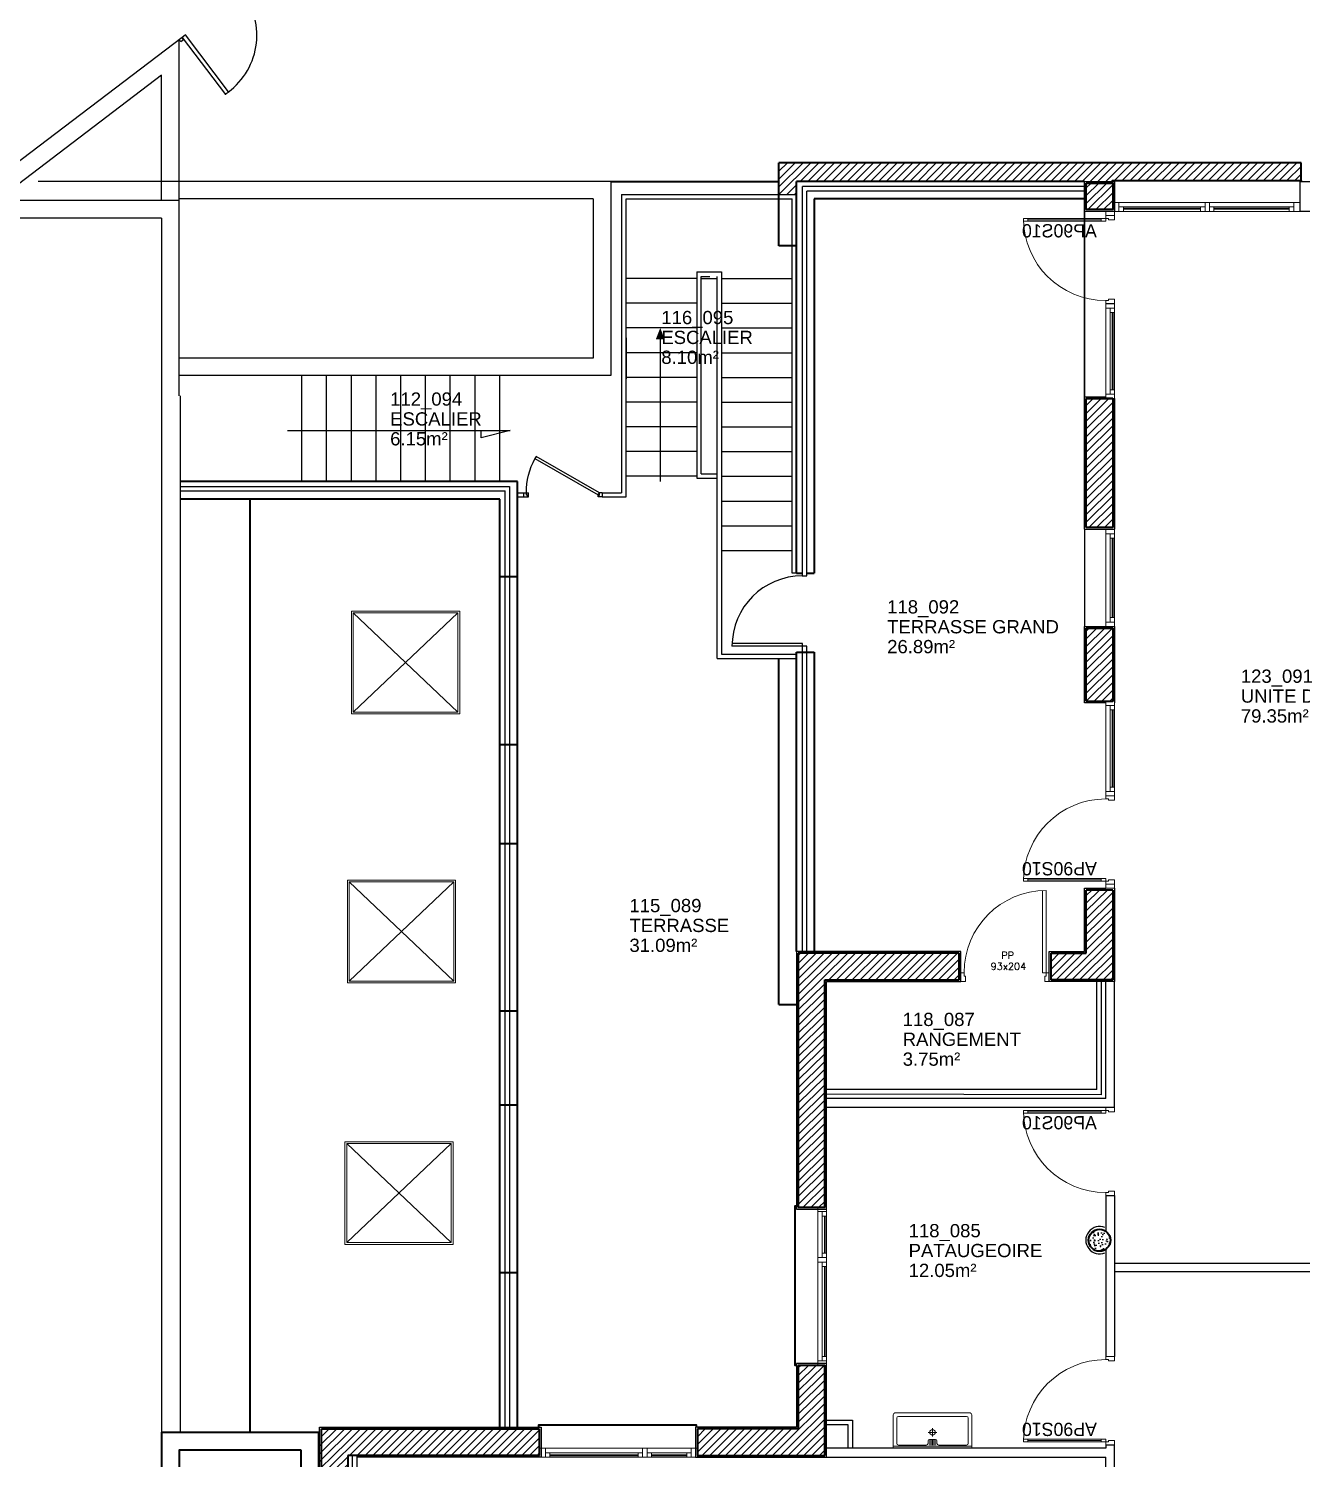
# Model space of a CAD drawing. Header units: millimetres. Extents: x -11 to 211, y -5 to 120.
# Drawn here: x 108.3 to 122.71, y 83.1 to 99.29 of the extents above; entities that cross this region are included whole.
import ezdxf
from ezdxf.enums import TextEntityAlignment as Align

# ---------------------------------------------------------------- set-up
doc = ezdxf.new("R2010")
doc.units = ezdxf.units.MM
doc.header["$LTSCALE"] = 0.1
doc.header["$MEASUREMENT"] = 0
for name, pattern in [('AUSGEZOGEN', [0]), ('CACHE2', [0.1875, 0.125, -0.0625]), ('CONTINU', [0])]:
    doc.linetypes.add(name, pattern=pattern)
doc.layers.get('0').update_dxf_attribs({"linetype": 'CONTINUOUS'})
for name, color, linetype in [('A-CIRC-VER', 32, 'CONTINUOUS'), ('A-FINITION-C', 7, 'CONTINUOUS'), ('A-FINITION-V', 7, 'CONTINUOUS'), ('A-METALLERIE', 24, 'CONTINUOUS'), ('A-STR-MAC-V', 155, 'CONTINUOUS'), ('A_ACCÈS', 7, 'CONTINUOUS'), ('A_ATTR_PORTE', 7, 'CONTINUOUS'), ('A_EQPM', 8, 'CONTINUOUS'), ('A_Etiqu_Local', 8, 'CONTINUOUS'), ('A_HACH_STRUC', 7, 'CONTINUOUS'), ('A_MUR_CLOIS', 7, 'CONTINU'), ('A_MURS_ALÈG', 7, 'CONTINU')]:
    doc.layers.add(name, color=color, linetype=linetype)
for name, color, linetype, lineweight in [('A_CHASS', 4, 'CONTINU', 0), ('A_MURS_STRU', 7, 'CONTINU', 40), ('A_PORTE', 8, 'CONTINU', 0), ('A_SANI', 5, 'CONTINU', 0)]:
    doc.layers.add(name, color=color, linetype=linetype, lineweight=lineweight)
doc.styles.add('Attribut', font='arial.ttf')
doc.styles.add('ROMANS8', font='romans8', dxfattribs={"height": 10})

# ---------------------------------------------------------------- blocks, each defined once
blk = doc.blocks.new('AP90S10')
for p, q in [((-0.035, 0.93), (-0.065, 0.93)), ((-0.065, 0.93), (-0.065, 0)), ((-0.035, 0), (-0.035, 0.93)), ((-1, 0), (-0.965, 0)), ((-1, 0), (-1, -0.1)), ((-0.965, -0.03), (-0.965, 0)), ((-0.065, 0), (-0.035, 0)), ((-0.035, -0.03), (-0.035, 0)), ((0, 0), (-0.035, 0)), ((0, 0), (0, -0.1)), ((-1, -0.1), (-0.95, -0.1)), ((-0.95, -0.03), (-0.965, -0.03)), ((-0.95, -0.1), (-0.95, -0.03)), ((-0.05, -0.03), (-0.035, -0.03)), ((-0.05, -0.1), (-0.05, -0.03)), ((0, -0.1), (-0.05, -0.1))]:
    blk.add_line(p, q)
blk.add_arc((-0.035, 0), 0.93, 90, 180)
blk = doc.blocks.new('APV100G')
blk.add_line((5, 15), (5, 98))
for points in [[(3.5, 103), (6.5, 103), (6.5, 98), (3.5, 98)], [(3.5, 15), (6.5, 15), (6.5, 10), (3.5, 10)]]:
    blk.add_lwpolyline(points, close=True)
ref = blk.add_blockref('AP90S10', (0, 10), dxfattribs=dict(xscale=-100, yscale=100, zscale=100, rotation=5.395683899678261e-11))
ref.add_attrib('CODE', 'AP90S10', (25, 20), dxfattribs={"layer": 'A_ATTR_PORTE', "height": 15, "rotation": 90, "flags": 4})
blk = doc.blocks.new('0NSA_Auge001')
for p, q in [((0, 0), (0, -0.38)), ((0, 0), (0.89, 0)), ((0.89, 0), (0.89, -0.38)), ((0, -0.025), (0.89, -0.025)), ((0.04, -0.055), (0.04, -0.34)), ((0.06, -0.035), (0.375, -0.035)), ((0.395, -0.055), (0.395, -0.085)), ((0.41, -0.1), (0.48, -0.1)), ((0.415, -0.09), (0.415, -0.035)), ((0.43, -0.09), (0.43, -0.035)), ((0.445, -0.09), (0.445, -0.035)), ((0.445, -0.132), (0.445, -0.228)), ((0.46, -0.09), (0.46, -0.035)), ((0.475, -0.09), (0.475, -0.035)), ((0.495, -0.055), (0.495, -0.085)), ((0.515, -0.035), (0.83, -0.035)), ((0.85, -0.055), (0.85, -0.34)), ((0.397, -0.18), (0.493, -0.18)), ((0.02, -0.4), (0.87, -0.4)), ((0.06, -0.36), (0.83, -0.36))]:
    blk.add_line(p, q)
blk.add_circle((0.445, -0.18), 0.031)
for centre, radius, start, end in [((0.06, -0.055), 0.02, 90, 180), ((0.375, -0.055), 0.02, 0, 90), ((0.41, -0.085), 0.015, 180, 270), ((0.48, -0.085), 0.015, 270, 0), ((0.515, -0.055), 0.02, 90, 180), ((0.83, -0.055), 0.02, 0, 90), ((0.02, -0.38), 0.02, 180, 270), ((0.06, -0.34), 0.02, 180, 270), ((0.83, -0.34), 0.02, 270, 0), ((0.87, -0.38), 0.02, 270, 0)]:
    blk.add_arc(centre, radius, start, end)
blk = doc.blocks.new('AP90SG5A')
at = {"linetype": 'AUSGEZOGEN'}
for p, q in [((4.5, 90), (0, 90)), ((0, 90), (0, 85.5)), ((0, 85.5), (1.8, 85.5)), ((1.8, 85.5), (1.8, 86.9)), ((1.8, 86.9), (4.5, 86.9)), ((4.5, 90), (4.5, 86.9)), ((44, 77), (2.2, 4.5)), ((4.5, 3.2), (46.3, 75.6)), ((46.3, 75.6), (44, 77)), ((0, 0), (0, 4.5)), ((0, 4.5), (1.8, 4.5)), ((4.5, 0), (0, 0)), ((1.8, 4.5), (1.8, 3.2)), ((1.8, 3.2), (4.5, 3.2)), ((2.2, 4.5), (4.5, 3.2)), ((4.5, 0), (4.5, 3.2))]:
    blk.add_line(p, q, dxfattribs=at)
at = {"linetype": 'AUSGEZOGEN', "extrusion": (0, 0, -1)}
blk.add_ellipse((4.5, 3.2), major_axis=(-81.7, -18.1), ratio=1, start_param=1.789187, end_param=2.280522, dxfattribs=at)
blk = doc.blocks.new('A_Etiqu_Local')
at = {"style": 'Attribut', "flags": 1}
for tag, p in [('CODE_HOPITAL', (-0.446, 1.632)), ('CODE_SITE', (-0.446, 1.407)), ('CODE_BATIMENT', (-0.446, 1.182)), ('CODE_SECTEUR', (-0.446, 0.957)), ('CODE_ETAGE', (-0.446, 0.732)), ('NOM_NORMALISE', (-0.446, -0.843)), ('SECTEUR_ACTIVITE', (-0.446, -1.068)), ('SOUS_SECTEUR_ACTIVITE', (-0.446, -1.293)), ('VOLUME', (-0.446, -1.518)), ('SERVICE', (-0.446, -1.743)), ('CODE_UG', (-0.446, -1.968)), ('CODE_UA', (-0.446, -2.193)), ('CODE_POLE', (-0.446, -2.418)), ('OCCUPANT_EXTERNE', (-0.446, -2.643)), ('DISPONIBILITE', (-0.446, -2.868)), ('ACCES_HANDICAPES', (-0.446, -3.093)), ('NATURE_SOL', (-0.446, -3.318)), ('RISQUE_LABORATOIRE', (-0.446, -3.543)), ('AMIANTE', (-0.446, -3.768))]:
    blk.add_attdef(tag, p, '', height=0.15, dxfattribs=at)
at = {"layer": 'A_Etiqu_Local', "style": 'Attribut'}
for tag, p in [('CODE_PIECE', (-0.446, 0.282)), ('NOM_USAGE', (-0.446, 0.057)), ('SURFACE', (-0.446, -0.168))]:
    blk.add_attdef(tag, p, '', height=0.15, dxfattribs=at)
blk = doc.blocks.new('BATI-10')
for p, q in [((0, 0.1), (0, 0)), ((0, 0.1), (0.035, 0.1)), ((0, 0), (0.05, 0)), ((0.035, 0.1), (0.035, 0.06)), ((0.035, 0.06), (0.05, 0.06)), ((0.05, 0.06), (0.05, 0))]:
    blk.add_line(p, q)
blk = doc.blocks.new('P90-bt10')
for p, q in [((0.035, 1.03), (0.035, 0.1)), ((0.075, 1.029), (0.075, 0.1)), ((0.035, 0.1), (0.075, 0.1))]:
    blk.add_line(p, q)
blk.add_arc((0.035, 0.1), 0.93, 0, 90)
blk.add_blockref('BATI-10', (0, 0))
at = {"xscale": -1}
blk.add_blockref('BATI-10', (1, 0), dxfattribs=at)
at = {"style": 'ROMANS8'}
for tag, p in [('DEF', (0.47, 0.256)), ('DIM', (0.461, 0.134))]:
    blk.add_attdef(tag, text='', height=0.08, dxfattribs=at).set_placement(p, align=Align.CENTER)

msp = doc.modelspace()

# ---------------------------------------------------------------- hatches: boundary and pattern name
at = {"layer": 'A_HACH_STRUC'}
h = msp.add_hatch(dxfattribs=at)
h.set_pattern_fill('ANSI31', color=8, scale=0.5, angle=359.7696, style=0)
h.set_pattern_definition([(44.7696, (116.79891, 97.406755), (-0.0440161, 0.04437154), [])])
h.paths.add_polyline_path([(122.711, 97.766), (116.799, 97.766), (116.799, 97.407), (116.999, 97.407), (116.999, 97.557), (120.259, 97.557), (120.575, 97.557), (120.575, 97.566), (122.711, 97.566)])
h = msp.add_hatch(dxfattribs=at)
h.set_pattern_fill('ANSI31', color=8, scale=0.5, angle=359.76959, style=0)
h.paths.add_polyline_path([(120.579, 97.537), (120.279, 97.537), (120.279, 97.237), (120.579, 97.237)])
h = msp.add_hatch(dxfattribs=at)
h.set_pattern_fill('ANSI31', color=8, scale=0.5, angle=359.76959, style=0)
h.paths.add_polyline_path([(120.579, 95.097), (120.429, 95.097), (120.429, 93.637), (120.579, 93.637)])
h.paths.add_polyline_path([(120.429, 95.097), (120.279, 95.097), (120.279, 93.637), (120.429, 93.637)])
h = msp.add_hatch(dxfattribs=at)
h.set_pattern_fill('ANSI31', color=8, scale=0.5, angle=359.76959, style=0)
h.paths.add_polyline_path([(120.579, 92.497), (120.429, 92.497), (120.429, 91.673), (120.579, 91.673)])
h.paths.add_polyline_path([(120.429, 92.497), (120.279, 92.497), (120.279, 91.673), (120.429, 91.673)])
h = msp.add_hatch(dxfattribs=at)
h.set_pattern_fill('ANSI31', color=8, scale=0.5, angle=359.76959, style=0)
h.paths.add_polyline_path([(120.579, 89.533), (120.279, 89.533), (120.279, 88.817), (119.88, 88.817), (119.88, 88.517), (120.579, 88.517)])
h = msp.add_hatch(dxfattribs=at)
h.set_pattern_fill('ANSI31', color=8, scale=0.5, angle=359.76959, style=0)
h.paths.add_polyline_path([(118.84, 88.817), (117.019, 88.817), (117.019, 85.941), (117.319, 85.941), (117.319, 88.517), (118.84, 88.517)])
h = msp.add_hatch(dxfattribs=at)
h.set_pattern_fill('AR-CONC', color=8, scale=0.017, angle=-0.9741, style=0)
h.set_pattern_definition([(50, (321.89311, 63.84499), (0.12193423, -0.010667863), [0.01275, -0.14025]), (355, (321.89311, 63.84499), (-0.02358773, 0.12787266), [0.0102, -0.1122]), (100.4514, (321.90328, 63.8441), (0.098346595, 0.11720472), [0.01083583, -0.11919416]), (46.1842, (321.89311, 63.87899), (0.18143098, -0.02813823), [0.019125, -0.210375]), (96.6356, (321.90823, 63.87664), (0.15889266, 0.16560004), [0.01625375, -0.17879121]), (351.1842, (321.89311, 63.87899), (0.15889253, 0.16560016), [0.0153, -0.1683]), (21, (321.91011, 63.87049), (0.1014742, -0.06844521), [0.01275, -0.14025]), (326, (321.91011, 63.87049), (0.04136361, 0.12327551), [0.0102, -0.1122]), (71.4514, (321.91857, 63.86478), (0.14283785, 0.054830184), [0.01083583, -0.11919416]), (37.5, (321.893115, 63.84499), (0.002067175, 0.056591955), [0, -0.11084, 0, -0.1139, 0, -0.112625]), (7.5, (321.893115, 63.84499), (0.044721821, 0.067049991), [0, -0.06494, 0, -0.10829, 0, -0.042925]), (327.5, (321.855205, 63.84499), (0.090749814, -0.003834328), [0, -0.0425, 0, -0.1326, 0, -0.17595]), (317.5, (321.838205, 63.84499), (0.09914165, 0.017017847), [0, -0.05525, 0, -0.08806, 0, -0.12495])])
edge = h.paths.add_edge_path()
edge.add_arc((120.429, 85.568), 0.125, -0.9741, 359.0259)
h = msp.add_hatch(dxfattribs=at)
h.set_pattern_fill('ANSI31', color=8, scale=0.5, angle=359.76959, style=0)
h.paths.add_polyline_path([(117.161, 84.151), (117.019, 84.151), (117.019, 83.432), (115.876, 83.432), (115.876, 83.282), (117.161, 83.282)])
h.paths.add_polyline_path([(117.319, 84.151), (117.239, 84.151), (117.239, 84.151), (117.161, 84.151), (117.161, 83.282), (117.319, 83.282)])
h.paths.add_polyline_path([(117.085, 84.163), (117.253, 84.163), (117.253, 84.01), (117.085, 84.01)], flags=9)
h = msp.add_hatch(dxfattribs=at)
h.set_pattern_fill('ANSI31', color=8, scale=0.5, angle=359.76959, style=0)
h.paths.add_polyline_path([(114.086, 83.432), (111.761, 83.432), (111.761, 83.282), (114.086, 83.282)])
h.paths.add_polyline_path([(111.761, 83.432), (111.619, 83.432), (111.619, 83.282), (111.761, 83.282)])
h.paths.add_polyline_path([(111.761, 83.282), (111.599, 83.282), (111.599, 77.968), (111.761, 77.967)])
h.paths.add_polyline_path([(116.143, 81.107), (116.375, 81.107), (116.375, 80.954), (116.143, 80.954)], flags=9)
h.paths.add_polyline_path([(116.325, 79.332), (116.325, 79.565), (116.478, 79.565), (116.478, 79.332)], flags=9)
h.paths.add_polyline_path([(116.322, 80.412), (116.322, 80.572), (116.475, 80.572), (116.475, 80.412)], flags=9)
h.paths.add_polyline_path([(116.327, 81.785), (116.327, 82.017), (116.478, 82.017), (116.478, 81.785)], flags=9)
h.paths.add_polyline_path([(116.355, 82.892), (116.355, 83.059), (116.507, 83.059), (116.507, 82.892)], flags=9)
h.paths.add_polyline_path([(113.703, 78.205), (114.172, 78.205), (114.172, 77.977), (113.703, 77.977)], flags=9)
h.paths.add_polyline_path([(113.001, 82.958), (114.039, 82.958), (114.039, 82.702), (113.001, 82.702)], flags=9)
h.paths.add_polyline_path([(113.43, 78.626), (114.469, 78.626), (114.469, 78.37), (113.43, 78.37)], flags=9)
h.paths.add_polyline_path([(112.369, 81.209), (113.439, 81.209), (113.439, 81.086), (112.369, 81.086)], flags=9)
h.paths.add_polyline_path([(116.865, 79.802), (117.449, 79.802), (117.449, 79.65), (116.865, 79.65)], flags=9)
h.paths.add_polyline_path([(116.865, 81.578), (117.449, 81.578), (117.449, 81.426), (116.865, 81.426)], flags=9)
h.paths.add_polyline_path([(116.623, 80.067), (117.732, 80.067), (117.732, 79.852), (116.623, 79.852)], flags=9)
h.paths.add_polyline_path([(116.597, 81.843), (117.681, 81.843), (117.681, 81.628), (116.597, 81.628)], flags=9)
h = msp.add_hatch(dxfattribs=at)
h.set_pattern_fill('ANSI31', color=8, scale=0.5, angle=359.76959, style=0)
h.paths.add_polyline_path([(111.919, 83.132), (114.086, 83.132), (114.086, 83.282), (111.761, 83.282), (111.761, 78.353), (111.919, 78.353)])
h = msp.add_hatch(dxfattribs=at)
h.set_pattern_fill('ANSI31', color=8, scale=0.5, angle=359.76959, style=0)
h.paths.add_polyline_path([(117.319, 83.282), (117.161, 83.282), (117.161, 83.132), (117.319, 83.132)])
h.paths.add_polyline_path([(117.161, 83.282), (115.876, 83.282), (115.876, 83.132), (117.161, 83.132)])

# ---------------------------------------------------------------- linework, layer by layer
at = {"layer": 'A-CIRC-VER', "color": 8}
msp.add_line((115.919, 96.457), (116.099, 96.457), dxfattribs=at)
at = {"layer": 'A-FINITION-C', "color": 8}
for p, q in [((122.699, 97.217), (122.699, 97.557)), ((122.699, 97.557), (125.77, 97.557)), ((125.87, 97.217), (122.699, 97.217)), ((120.259, 93.617), (120.599, 93.617)), ((120.259, 92.517), (120.599, 92.517)), ((120.259, 89.554), (120.499, 89.554)), ((120.259, 88.837), (120.259, 89.553)), ((120.599, 89.553), (120.599, 88.497)), ((116.999, 88.837), (116.999, 85.921)), ((118.86, 88.497), (118.86, 88.837)), ((119.86, 88.497), (119.86, 88.837)), ((119.86, 88.837), (120.259, 88.837)), ((117.339, 85.921), (117.339, 88.497)), ((117.339, 88.497), (118.86, 88.497)), ((120.599, 88.497), (119.86, 88.497)), ((116.999, 85.921), (117.339, 85.921)), ((117.339, 84.171), (116.999, 84.171)), ((116.999, 84.171), (116.999, 83.452)), ((117.339, 83.112), (117.339, 84.171)), ((111.599, 83.452), (114.106, 83.452)), ((111.599, 77.968), (111.599, 83.452)), ((114.106, 83.452), (114.106, 83.112)), ((116.999, 83.452), (115.856, 83.452)), ((115.856, 83.452), (115.856, 83.112)), ((114.106, 83.112), (112.019, 83.112)), ((115.856, 83.112), (117.339, 83.112))]:
    msp.add_line(p, q, dxfattribs=at)
msp.add_lwpolyline([(120.259, 97.557), (120.599, 97.557), (120.599, 97.217), (120.259, 97.217)], close=True, dxfattribs=at)
for points in [[(120.259, 93.617), (120.259, 95.117), (120.499, 95.117)], [(120.599, 95.097), (120.599, 93.617)], [(120.499, 91.653), (120.259, 91.653), (120.259, 92.517)], [(120.599, 92.517), (120.599, 91.653)], [(118.86, 88.837), (116.999, 88.837)]]:
    msp.add_lwpolyline(points, dxfattribs=at)
at = {"layer": 'A-FINITION-V', "color": 8}
for p, q in [((120.259, 97.222), (120.259, 95.117)), ((120.259, 95.118), (120.259, 97.218))]:
    msp.add_line(p, q, dxfattribs=at)
at = {"layer": 'A-METALLERIE', "color": 8}
for p, q in [((120.259, 97.497), (117.065, 97.497)), ((117.065, 93.09), (117.065, 97.497)), ((115.019, 97.407), (116.999, 97.407)), ((115.019, 97.407), (115.019, 94.031)), ((115.069, 97.357), (116.949, 97.357)), ((115.069, 93.986), (115.069, 97.357)), ((116.949, 93.121), (116.949, 97.357)), ((120.259, 97.447), (117.115, 97.447)), ((117.115, 93.09), (117.115, 97.447)), ((115.869, 96.531), (116.149, 96.531)), ((115.869, 96.531), (115.869, 94.196)), ((116.149, 96.531), (116.149, 92.204)), ((115.919, 94.246), (115.919, 96.481)), ((116.099, 92.154), (116.099, 96.481)), ((115.919, 94.246), (116.099, 94.246)), ((113.75, 94.103), (113.75, 83.452)), ((115.869, 94.196), (116.099, 94.196)), ((113.7, 83.452), (113.7, 94.053)), ((113.839, 94.031), (113.964, 94.031)), ((113.839, 93.986), (113.964, 93.986)), ((113.964, 93.986), (113.964, 94.031)), ((114.798, 94.031), (115.019, 94.031)), ((114.798, 93.986), (115.069, 93.986)), ((116.999, 93.121), (116.949, 93.121)), ((117.064, 93.09), (117.115, 93.09)), ((117.065, 92.323), (116.268, 92.323)), ((117.115, 92.293), (116.268, 92.293)), ((117.065, 88.837), (117.065, 92.323)), ((117.115, 88.837), (117.115, 92.293)), ((116.099, 92.154), (116.999, 92.154)), ((116.149, 92.204), (116.999, 92.204))]:
    msp.add_line(p, q, dxfattribs=at)
at = {"layer": 'A-METALLERIE', "color": 8, "linetype": 'CACHE2'}
msp.add_line((115.919, 96.481), (116.099, 96.481), dxfattribs=at)
at = {"layer": 'A-METALLERIE', "color": 8, "linetype": 'Continuous'}
for p, q in [((110.019, 94.103), (113.75, 94.103)), ((110.019, 94.053), (113.7, 94.053))]:
    msp.add_line(p, q, dxfattribs=at)
at = {"layer": 'A-METALLERIE', "color": 8}
msp.add_lwpolyline([(115.069, 95.786), (115.069, 95.32)], dxfattribs=at)
msp.add_arc((117.065, 92.293), 0.797, 90.0483, 180, dxfattribs=at)
at = {"layer": 'A-STR-MAC-V', "color": 8}
for p, q in [((110.042, 99.185), (93.536, 86.64)), ((110.011, 95.129), (110.011, 99.161)), ((109.811, 98.758), (107.944, 97.339)), ((109.811, 97.339), (109.811, 98.758)), ((116.799, 97.557), (108.414, 97.557)), ((114.897, 97.557), (114.897, 95.358)), ((110.011, 97.339), (107.614, 97.339)), ((114.697, 97.357), (110.011, 97.357)), ((114.697, 97.357), (114.697, 95.556)), ((109.811, 97.139), (107.681, 97.139)), ((109.811, 97.139), (109.811, 83.389)), ((114.697, 95.556), (110.011, 95.556)), ((114.897, 95.358), (110.011, 95.358)), ((110.019, 95.129), (110.019, 83.389))]:
    msp.add_line(p, q, dxfattribs=at)
msp.add_lwpolyline([(110.011, 99.161), (110.027, 99.14), (110.058, 99.164), (110.042, 99.185)], dxfattribs=at)
msp.add_lwpolyline([(110.08, 99.214), (110.042, 99.185), (110.532, 98.541), (110.569, 98.569)], close=True, dxfattribs=at)
msp.add_arc((110.08, 99.214), 0.809, 303.8836, 37.236, dxfattribs=at)
at = {"layer": 'A_ACCÈS', "color": 8, "linetype": 'Continuous'}
for p, q in [((115.869, 96.457), (115.069, 96.457)), ((116.149, 96.457), (116.949, 96.457)), ((115.869, 96.177), (115.069, 96.177)), ((116.149, 96.177), (116.949, 96.177)), ((115.869, 95.897), (115.069, 95.897)), ((116.149, 95.897), (116.949, 95.897)), ((115.456, 95.769), (115.456, 94.159)), ((115.869, 95.617), (115.069, 95.617)), ((116.149, 95.617), (116.949, 95.617)), ((115.869, 95.337), (115.069, 95.337)), ((116.149, 95.337), (116.949, 95.337)), ((115.869, 95.057), (115.069, 95.057)), ((116.149, 95.057), (116.949, 95.057)), ((115.869, 94.777), (115.069, 94.777)), ((116.149, 94.777), (116.949, 94.777)), ((115.869, 94.497), (115.069, 94.497)), ((116.149, 94.497), (116.949, 94.497)), ((115.869, 94.217), (115.069, 94.217)), ((116.149, 94.217), (116.949, 94.217)), ((116.149, 93.937), (116.949, 93.937)), ((116.149, 93.657), (116.949, 93.657)), ((116.149, 93.377), (116.949, 93.377))]:
    msp.add_line(p, q, dxfattribs=at)
at = {"layer": 'A_ACCÈS', "color": 8}
for p, q in [((111.399, 94.158), (111.399, 95.358)), ((111.679, 94.158), (111.679, 95.358)), ((111.959, 94.158), (111.959, 95.358)), ((112.239, 94.158), (112.239, 95.358)), ((112.519, 94.158), (112.519, 95.358)), ((112.799, 94.158), (112.799, 95.358)), ((113.079, 94.158), (113.079, 95.358)), ((113.359, 94.158), (113.359, 95.358)), ((113.639, 94.158), (113.639, 95.358)), ((111.236, 94.735), (113.756, 94.735)), ((113.756, 94.735), (113.428, 94.651)), ((113.428, 94.651), (113.428, 94.735))]:
    msp.add_line(p, q, dxfattribs=at)
msp.add_lwpolyline([(115.456, 95.769, 0.1, 0, 0), (115.456, 95.897, 0, 0, 0)], format="xyseb", dxfattribs=at)
at = {"layer": 'A_CHASS', "color": 8}
for p, q in [((111.981, 92.67), (113.166, 91.546)), ((111.981, 91.546), (113.166, 92.67)), ((120.599, 92.517), (120.599, 92.617)), ((111.934, 89.624), (113.118, 88.501)), ((111.934, 88.501), (113.118, 89.624)), ((111.906, 86.663), (113.09, 85.54)), ((111.906, 85.54), (113.09, 86.663)), ((117.339, 84.151), (117.339, 84.251))]:
    msp.add_line(p, q, dxfattribs=at)
for points in [[(120.599, 97.217), (120.599, 97.317), (120.649, 97.317), (120.649, 97.217)], [(121.674, 97.317), (120.649, 97.317)], [(122.699, 97.317), (121.624, 97.317)], [(121.624, 97.217), (121.624, 97.317), (121.674, 97.317), (121.674, 97.217)], [(120.599, 97.217), (120.599, 97.172), (120.499, 97.172), (120.499, 97.217), (120.699, 97.217)], [(120.649, 97.267), (120.699, 97.267), (120.699, 97.217)], [(120.649, 97.217), (121.674, 97.217)], [(121.624, 97.267), (120.699, 97.267)], [(120.699, 97.252), (121.574, 97.252)], [(121.574, 97.242), (120.699, 97.242)], [(120.699, 97.217), (121.624, 97.217)], [(121.724, 97.217), (121.574, 97.217), (121.574, 97.267), (121.624, 97.267)], [(121.624, 97.217), (122.699, 97.217)], [(122.629, 97.267), (121.674, 97.267)], [(121.674, 97.267), (121.724, 97.267), (121.724, 97.217)], [(121.674, 97.217), (122.629, 97.217)], [(121.724, 97.252), (122.576, 97.252)], [(122.576, 97.242), (121.724, 97.242)], [(122.629, 97.217), (122.576, 97.217), (122.576, 97.267), (122.629, 97.267)], [(120.499, 96.172), (120.599, 96.172)], [(120.499, 96.172), (120.499, 95.098)], [(120.599, 95.098), (120.599, 96.172)], [(120.599, 96.122), (120.499, 96.122)], [(120.549, 96.122), (120.549, 95.148)], [(120.599, 96.072), (120.549, 96.072)], [(120.574, 95.198), (120.574, 96.072)], [(120.584, 96.072), (120.584, 95.198)], [(120.549, 95.198), (120.599, 95.198)], [(120.499, 95.148), (120.599, 95.148)], [(120.599, 95.098), (120.499, 95.098)], [(120.599, 93.617), (120.499, 93.617), (120.499, 92.517), (120.599, 92.517)], [(120.599, 93.567), (120.499, 93.567), (120.499, 93.617)], [(120.599, 93.617), (120.599, 93.517), (120.549, 93.517), (120.549, 93.567)], [(120.549, 93.567), (120.549, 92.567)], [(120.574, 92.617), (120.574, 93.517)], [(120.584, 93.517), (120.584, 92.617)], [(120.599, 92.567), (120.599, 93.567)], [(120.549, 92.567), (120.549, 92.617), (120.599, 92.617)], [(120.599, 92.567), (120.499, 92.567), (120.499, 92.517)], [(120.599, 91.673), (120.499, 91.673)], [(120.499, 90.599), (120.499, 91.673)], [(120.599, 91.673), (120.599, 90.599)], [(120.499, 91.623), (120.599, 91.623)], [(120.549, 90.649), (120.549, 91.623)], [(120.549, 91.573), (120.599, 91.573)], [(120.574, 91.573), (120.574, 90.699)], [(120.584, 90.699), (120.584, 91.573)], [(120.599, 90.699), (120.549, 90.699)], [(120.599, 90.649), (120.499, 90.649)], [(120.499, 90.599), (120.599, 90.599)], [(117.239, 85.941), (117.239, 85.321), (117.339, 85.321), (117.339, 85.941)], [(117.339, 85.891), (117.239, 85.891), (117.239, 85.941), (117.339, 85.941)], [(117.339, 85.941), (117.339, 85.841), (117.289, 85.841), (117.289, 85.891)], [(117.289, 85.891), (117.289, 85.371)], [(117.314, 85.421), (117.314, 85.841)], [(117.324, 85.841), (117.324, 85.421)], [(117.339, 85.371), (117.339, 85.891)], [(117.239, 84.151), (117.239, 85.371), (117.339, 85.371), (117.339, 84.151)], [(117.339, 85.371), (117.339, 85.421), (117.289, 85.421), (117.289, 85.371)], [(117.339, 85.321), (117.339, 85.271), (117.289, 85.271), (117.289, 85.321)], [(117.289, 84.201), (117.289, 85.321)], [(117.339, 85.321), (117.339, 84.201)], [(117.314, 85.271), (117.314, 84.251)], [(117.324, 84.251), (117.324, 85.271)], [(117.339, 84.201), (117.239, 84.201), (117.239, 84.151), (117.339, 84.151)], [(117.339, 84.251), (117.289, 84.251), (117.289, 84.201)], [(115.356, 83.112), (114.086, 83.112), (114.086, 83.212), (115.306, 83.212)], [(114.156, 83.112), (114.156, 83.212)], [(115.876, 83.212), (115.256, 83.212), (115.256, 83.112), (115.876, 83.112)], [(115.306, 83.112), (115.306, 83.212)], [(115.806, 83.112), (115.806, 83.212), (115.876, 83.212), (115.876, 83.112)], [(114.156, 83.162), (115.256, 83.162)], [(114.206, 83.112), (114.206, 83.162)], [(115.206, 83.137), (114.206, 83.137)], [(114.206, 83.127), (115.206, 83.127)], [(115.206, 83.162), (115.206, 83.112)], [(115.306, 83.162), (115.356, 83.162), (115.356, 83.112)], [(115.806, 83.162), (115.306, 83.162)], [(115.306, 83.112), (115.806, 83.112)], [(115.356, 83.137), (115.756, 83.137)], [(115.756, 83.127), (115.356, 83.127)], [(115.876, 83.112), (115.756, 83.112), (115.756, 83.162), (115.806, 83.162)]]:
    msp.add_lwpolyline(points, dxfattribs=at)
for points in [[(122.629, 97.317), (122.699, 97.317), (122.699, 97.217), (122.629, 97.217)], [(111.961, 92.69), (113.186, 92.69), (113.186, 91.526), (111.961, 91.526)], [(111.981, 92.67), (113.166, 92.67), (113.166, 91.546), (111.981, 91.546)], [(111.914, 89.644), (113.138, 89.644), (113.138, 88.481), (111.914, 88.481)], [(111.934, 89.624), (113.118, 89.624), (113.118, 88.501), (111.934, 88.501)], [(120.599, 89.552), (120.599, 89.599), (120.499, 89.599), (120.499, 89.552)], [(111.886, 86.683), (113.11, 86.683), (113.11, 85.52), (111.886, 85.52)], [(111.906, 86.663), (113.09, 86.663), (113.09, 85.54), (111.906, 85.54)]]:
    msp.add_lwpolyline(points, close=True, dxfattribs=at)
at = {"layer": 'A_EQPM', "color": 8, "linetype": 'Continuous'}
msp.add_arc((120.429, 85.568), 0.155, 66.5714, 293.4286, dxfattribs=at)
at = {"layer": 'A_MUR_CLOIS', "color": 8}
for p, q in [((120.499, 96.172), (120.599, 96.172)), ((120.399, 87.273), (120.399, 88.497)), ((120.499, 87.173), (120.499, 88.497)), ((120.599, 87.073), (120.599, 88.497)), ((120.399, 87.273), (117.339, 87.273)), ((120.499, 87.173), (117.339, 87.173)), ((117.339, 87.073), (120.599, 87.073)), ((120.499, 86.073), (120.599, 86.073)), ((120.499, 86.073), (120.499, 85.671)), ((120.599, 86.073), (120.599, 84.251)), ((120.499, 85.464), (120.499, 84.251)), ((120.499, 83.212), (117.339, 83.212)), ((120.499, 83.251), (120.599, 83.251)), ((120.499, 83.251), (120.499, 83.212)), ((120.599, 82.589), (120.599, 83.251)), ((112.019, 83.132), (112.019, 78.287)), ((117.311, 83.112), (120.499, 83.112)), ((120.499, 82.589), (120.499, 83.112))]:
    msp.add_line(p, q, dxfattribs=at)
at = {"layer": 'A_MUR_CLOIS', "color": 8, "ltscale": 0.1}
for p, q in [((120.448, 88.497), (120.448, 87.215)), ((120.448, 87.215), (117.339, 87.223))]:
    msp.add_line(p, q, dxfattribs=at)
at = {"layer": 'A_MUR_CLOIS', "color": 8}
for points in [[(120.599, 85.309), (126.678, 85.309)], [(126.678, 85.209), (120.599, 85.209)], [(117.331, 83.532), (117.631, 83.532), (117.631, 83.212)], [(117.331, 83.482), (117.581, 83.482), (117.581, 83.212)]]:
    msp.add_lwpolyline(points, dxfattribs=at)
at = {"layer": 'A_MUR_CLOIS', "color": 8, "ltscale": 0.1}
msp.add_lwpolyline([(111.969, 83.132), (111.969, 78.287)], dxfattribs=at)
at = {"layer": 'A_MURS_ALÈG', "color": 8, "ltscale": 200}
msp.add_line((120.259, 93.617), (120.259, 92.517), dxfattribs=at)
at = {"layer": 'A_MURS_STRU', "color": 8}
for p, q in [((122.711, 97.766), (116.799, 97.766)), ((116.799, 96.826), (116.799, 97.766)), ((122.711, 97.566), (122.711, 97.766)), ((114.897, 97.557), (116.799, 97.557)), ((120.259, 97.557), (116.999, 97.557)), ((116.999, 93.121), (116.999, 97.557)), ((117.199, 97.357), (117.199, 93.121)), ((120.259, 97.357), (117.199, 97.357)), ((116.999, 96.826), (116.799, 96.826)), ((120.579, 95.098), (120.279, 95.098)), ((120.279, 93.637), (120.279, 95.097)), ((120.279, 95.097), (120.579, 95.097)), ((120.579, 95.097), (120.579, 93.637)), ((113.839, 94.158), (110.019, 94.158)), ((113.839, 83.452), (113.839, 94.158)), ((113.639, 93.958), (110.019, 93.958)), ((113.639, 83.452), (113.639, 93.958)), ((120.579, 93.637), (120.279, 93.637)), ((116.999, 93.121), (117.065, 93.121)), ((117.115, 93.121), (117.199, 93.121)), ((120.279, 92.497), (120.579, 92.497)), ((120.279, 91.673), (120.279, 92.497)), ((120.579, 92.497), (120.579, 91.673)), ((116.799, 88.237), (116.799, 92.154)), ((116.999, 88.837), (116.999, 92.227)), ((116.999, 92.227), (117.199, 92.227)), ((117.199, 92.227), (117.199, 88.837)), ((120.279, 91.673), (120.579, 91.673)), ((120.279, 88.817), (120.279, 89.533)), ((120.579, 89.533), (120.279, 89.533)), ((120.579, 89.533), (120.579, 88.517)), ((118.84, 88.817), (117.019, 88.817)), ((117.019, 88.817), (117.019, 85.941)), ((118.84, 88.517), (118.84, 88.817)), ((119.88, 88.517), (119.88, 88.817)), ((119.88, 88.817), (120.279, 88.817)), ((117.319, 85.941), (117.319, 88.517)), ((117.319, 88.517), (118.84, 88.517)), ((120.579, 88.517), (119.88, 88.517)), ((116.799, 88.237), (116.999, 88.237)), ((117.019, 85.941), (117.319, 85.941)), ((117.319, 84.151), (117.019, 84.151)), ((117.019, 84.151), (117.019, 83.432)), ((117.319, 83.132), (117.319, 84.151)), ((111.619, 77.988), (111.619, 83.432)), ((111.619, 83.432), (114.086, 83.432)), ((114.086, 83.432), (114.086, 83.132)), ((117.019, 83.432), (115.876, 83.432)), ((115.876, 83.432), (115.876, 83.132)), ((114.086, 83.132), (111.919, 83.132)), ((111.919, 83.132), (111.919, 78.287)), ((115.876, 83.132), (117.319, 83.132))]:
    msp.add_line(p, q, dxfattribs=at)
for points in [[(120.279, 97.537), (120.579, 97.537), (120.579, 97.237), (120.279, 97.237)], [(111.591, 83.389), (109.811, 83.389), (109.811, 77.968), (111.599, 77.968)], [(111.391, 83.189), (110.011, 83.189), (110.011, 78.099), (111.391, 78.099)]]:
    msp.add_lwpolyline(points, close=True, dxfattribs=at)
for points in [[(120.575, 97.557), (120.575, 97.566), (122.711, 97.566), (122.711, 97.557)], [(110.811, 93.958), (110.811, 83.389)], [(113.639, 93.083), (113.839, 93.083)], [(113.839, 91.175), (113.639, 91.175)], [(113.639, 90.061), (113.839, 90.061)], [(113.839, 88.161), (113.639, 88.161)], [(113.639, 87.1), (113.839, 87.1)], [(116.999, 85.954), (116.979, 85.954), (116.979, 84.154), (116.999, 84.154)], [(113.839, 85.2), (113.639, 85.2)], [(115.867, 83.452), (115.867, 83.472), (114.077, 83.472), (114.077, 83.452)]]:
    msp.add_lwpolyline(points, dxfattribs=at)
msp.add_circle((120.429, 85.568), 0.125, dxfattribs=at)

# ---------------------------------------------------------------- block references
at = {"layer": 'A-METALLERIE', "color": 8, "xscale": 0.009876543175778352, "yscale": 0.009876543175778352, "zscale": 0.009876543175778352, "rotation": 90}
msp.add_blockref('AP90SG5A', (114.798, 93.986), dxfattribs=at)
at = {"layer": 'A_Etiqu_Local', "color": 8}
ref = msp.add_blockref('A_Etiqu_Local', (115.914, 95.658), dxfattribs=at)
ref.add_attrib('CODE_PIECE', '116_095', (115.468, 95.94), dxfattribs={"height": 0.15, "style": 'Attribut'})
ref.add_attrib('NOM_USAGE', 'ESCALIER', (115.468, 95.715), dxfattribs={"height": 0.15, "style": 'Attribut'})
ref.add_attrib('SURFACE', '8.10m²', (115.468, 95.49), dxfattribs={"height": 0.15, "style": 'Attribut'})
ref = msp.add_blockref('A_Etiqu_Local', (112.845, 94.735), dxfattribs=at)
ref.add_attrib('CODE_PIECE', '112_094', (112.398, 95.017), dxfattribs={"height": 0.15, "style": 'Attribut'})
ref.add_attrib('NOM_USAGE', 'ESCALIER', (112.398, 94.792), dxfattribs={"height": 0.15, "style": 'Attribut'})
ref.add_attrib('SURFACE', '6.15m²', (112.398, 94.567), dxfattribs={"height": 0.15, "style": 'Attribut'})
ref = msp.add_blockref('A_Etiqu_Local', (118.472, 92.382), dxfattribs=at)
ref.add_attrib('CODE_PIECE', '118_092', (118.025, 92.664), dxfattribs={"height": 0.15, "style": 'Attribut'})
ref.add_attrib('NOM_USAGE', 'TERRASSE GRAND', (118.025, 92.439), dxfattribs={"height": 0.15, "style": 'Attribut'})
ref.add_attrib('SURFACE', '26.89m²', (118.025, 92.214), dxfattribs={"height": 0.15, "style": 'Attribut'})
ref = msp.add_blockref('A_Etiqu_Local', (122.476, 91.597), dxfattribs=at)
ref.add_attrib('CODE_PIECE', '123_091', (122.029, 91.879), dxfattribs={"height": 0.15, "style": 'Attribut'})
ref.add_attrib('NOM_USAGE', "UNITE D'ACCUEIL 3 ESPACE DE VIE GRANDS", (122.029, 91.654), dxfattribs={"height": 0.15, "style": 'Attribut'})
ref.add_attrib('SURFACE', '79.35m²', (122.029, 91.429), dxfattribs={"height": 0.15, "style": 'Attribut'})
ref = msp.add_blockref('A_Etiqu_Local', (115.554, 89.001), dxfattribs=at)
ref.add_attrib('CODE_PIECE', '115_089', (115.107, 89.282), dxfattribs={"height": 0.15, "style": 'Attribut'})
ref.add_attrib('NOM_USAGE', 'TERRASSE', (115.107, 89.057), dxfattribs={"height": 0.15, "style": 'Attribut'})
ref.add_attrib('SURFACE', '31.09m²', (115.107, 88.832), dxfattribs={"height": 0.15, "style": 'Attribut'})
ref = msp.add_blockref('A_Etiqu_Local', (118.648, 87.711), dxfattribs=at)
ref.add_attrib('CODE_PIECE', '118_087', (118.201, 87.993), dxfattribs={"height": 0.15, "style": 'Attribut'})
ref.add_attrib('NOM_USAGE', 'RANGEMENT', (118.201, 87.768), dxfattribs={"height": 0.15, "style": 'Attribut'})
ref.add_attrib('SURFACE', '3.75m²', (118.201, 87.543), dxfattribs={"height": 0.15, "style": 'Attribut'})
ref = msp.add_blockref('A_Etiqu_Local', (118.715, 85.319), dxfattribs=at)
ref.add_attrib('CODE_PIECE', '118_085', (118.268, 85.601), dxfattribs={"height": 0.15, "style": 'Attribut'})
ref.add_attrib('NOM_USAGE', 'PATAUGEOIRE', (118.268, 85.376), dxfattribs={"height": 0.15, "style": 'Attribut'})
ref.add_attrib('SURFACE', '12.05m²', (118.268, 85.151), dxfattribs={"height": 0.15, "style": 'Attribut'})
at = {"layer": 'A_PORTE', "color": 8, "yscale": 0.009999999999990905, "rotation": 90}
for p, xscale, zscale in [((120.599, 97.172), -0.009999999999990905, 0.01), ((120.599, 89.599), 0.009999999999990905, 0.009999999999990905), ((120.599, 87.073), -0.009999999999990905, 0.01), ((120.599, 83.251), 0.009999999999990905, 0.009999999999990905)]:
    msp.add_blockref('APV100G', p, dxfattribs=dict(at, xscale=xscale, zscale=zscale))
at = {"layer": 'A_PORTE', "color": 8}
ref = msp.add_blockref('P90-bt10', (119.86, 88.497), dxfattribs=dict(at, xscale=-1))
ref.add_attrib('DEF', 'PP', dxfattribs={"layer": '0', "height": 0.08, "style": 'ROMANS8'}).set_placement((119.39, 88.753), align=Align.CENTER)
ref.add_attrib('DIM', '93x204', dxfattribs={"layer": '0', "height": 0.08, "style": 'ROMANS8'}).set_placement((119.398, 88.63), align=Align.CENTER)
at = {"layer": 'A_SANI', "color": 8, "xscale": -1, "rotation": 180}
msp.add_blockref('0NSA_Auge001', (118.093, 83.212), dxfattribs=at)

doc.saveas('drawing.dxf')
